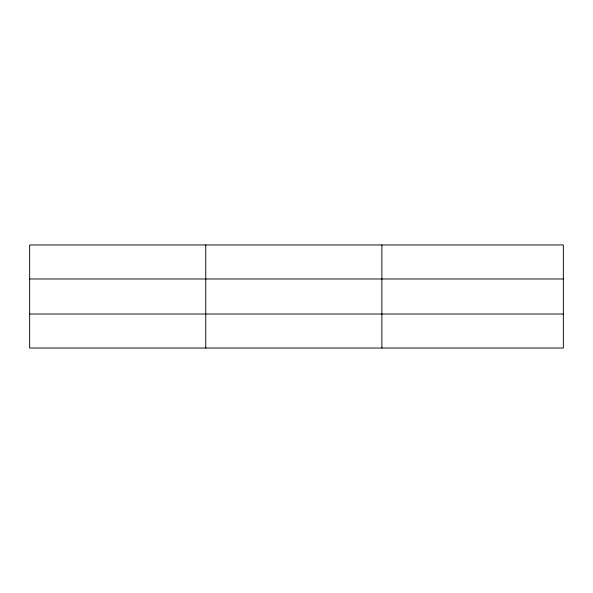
<?xml version="1.0" encoding="UTF-8"?>
<svg xmlns="http://www.w3.org/2000/svg" width="593" height="593" viewBox="0 0 593 593"><rect width="100%" height="100%" fill="white"/><g stroke="black" fill="none" stroke-linecap="round" stroke-linejoin="round"><path stroke-width="0.89" d="M205.771 348.039L205.771 244.961M381.892 348.039L381.892 244.961M563.35 314.023L563.35 348.039L29.65 348.039L29.65 244.961L563.35 244.961L563.35 314.023L29.65 314.023M29.65 278.977L563.35 278.977"/></g></svg>
